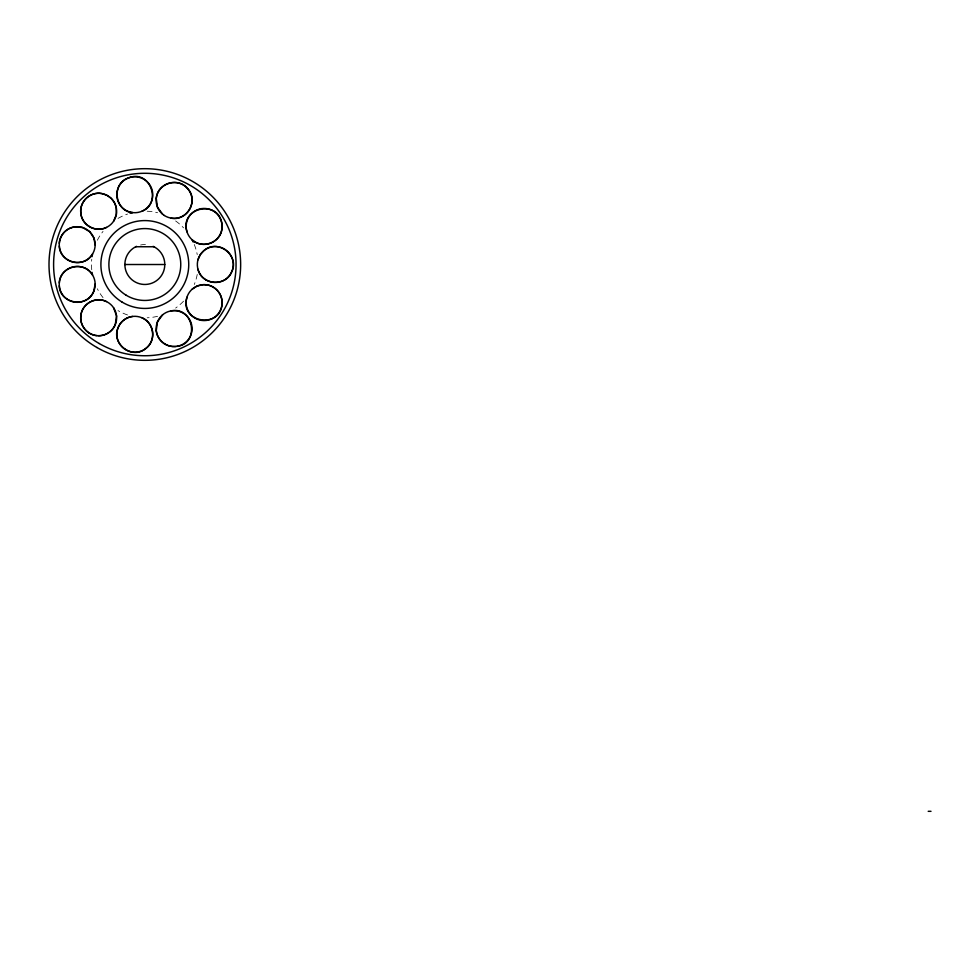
<?xml version="1.0" encoding="UTF-8"?>
<svg xmlns="http://www.w3.org/2000/svg" width="980" height="980" viewBox="0 0 980 980"><rect width="100%" height="100%" fill="white"/><g stroke="black" fill="none" stroke-linecap="round" stroke-linejoin="round"><path stroke-width="0.73" stroke-dasharray="4.9 3.68" d="M140.581 245A19.968 19.968 0 0 1 149.07 245M197.237 274.412A53.337 53.337 0 0 1 194.273 284.506M183.554 301.179A53.337 53.337 0 0 1 175.616 308.063M157.584 316.295A53.337 53.337 0 0 1 147.172 317.79M127.559 314.972A53.337 53.337 0 0 1 117.992 310.599M103.022 297.626A53.337 53.337 0 0 1 97.338 288.782M91.753 269.769A53.337 53.337 0 0 1 91.753 259.247M97.338 240.235A53.337 53.337 0 0 1 103.022 231.39M117.992 218.418A53.337 53.337 0 0 1 127.559 214.044M147.172 211.227A53.337 53.337 0 0 1 157.584 212.721M175.616 220.953A53.337 53.337 0 0 1 183.554 227.838M194.273 244.51A53.337 53.337 0 0 1 197.237 254.604"/><path stroke-width="1.47" d="M95.17 245.037L93.835 237.846L89.817 231.856M222.031 227.728L222.031 225.008M80.776 316.173C79.674 325.703 87.453 334.988 96.983 335.662M59.29 243.273C59.743 236.511 64.386 230.263 70.744 227.887M59.302 282.951C59.645 266.131 84.599 260.227 92.524 274.976A53.337 53.337 0 0 1 92.071 272.379M156.249 198.364L157.449 207.16L162.631 214.228M221.995 228.181C221.309 242.379 202.088 249.741 192.056 239.733A53.337 53.337 0 0 1 193.232 242.097M156.298 198.021C157.511 183.321 178.286 176.89 187.535 188.466M80.85 315.487C81.867 303.653 96.077 296.082 106.489 301.583M197.96 259.81L200.373 254.506L204.122 250.439M186.984 297.185C178.654 324 223.771 329.513 222.031 301.289M117.98 327.945C110.973 343.858 132.729 360.322 146.008 348.304C156.592 340.611 154.019 322.408 141.916 317.765M115.236 324.748L116.559 315.977L113.582 307.732M118.102 327.614C120.43 321.612 126.224 317.152 132.619 316.43M93.688 291.513L95.17 283.98M115.089 325.078C112.296 331.559 105.399 335.956 98.343 335.736M93.541 291.856C87.061 308.418 59.621 303.727 59.29 285.743M113.582 221.284L116.351 214.51L116.204 207.295M192.056 289.284L196.956 286.123L202.676 284.702M162.631 314.788L157.449 321.857L156.249 330.652M204.404 250.219C217.94 238.642 239.965 255.743 231.733 271.766C225.988 287.091 201.329 285.131 197.96 269.206M106.489 227.434C96.077 232.934 81.867 225.363 80.85 213.53M141.916 211.251C162.423 203.571 150.062 168.805 128.613 177.882C111.095 183.162 114.501 211.435 132.619 212.587A53.337 53.337 0 0 0 130.071 213.248M71.148 227.74L74.468 226.895M176.645 346.406C200.165 344.151 193.954 305.993 171.169 310.881M74.884 226.833L82.614 227.519L89.56 231.599M175.714 346.504L172.027 346.467M203.399 284.653L205.175 284.678M135.706 246.752L153.946 246.752M124.864 264.514L164.787 264.514M928.207 811.317L931 811.317M205.531 284.702C213.971 285.204 221.321 292.408 221.995 300.836M101.442 193.489C90.417 191.394 79.356 201.635 80.776 212.844M171.169 218.136C186.837 221.627 198.916 200.545 187.842 188.821M171.574 346.406C163.795 345.426 157.217 338.786 156.298 330.995M101.871 193.562L106.734 195.192L111.132 198.291M111.426 198.585L114.293 202.37L116.118 206.952M186.984 231.831C178.997 207.368 219.349 198.585 221.982 224.543M59.302 246.066C59.645 262.885 84.599 268.79 92.524 254.041A53.337 53.337 0 0 0 92.071 256.638M153.125 246.348A19.968 19.968 0 0 1 160.524 276.85A19.968 19.968 0 0 1 129.139 276.85A19.968 19.968 0 0 1 136.538 246.348M99.213 343.527A91.238 91.238 0 0 0 236.058 264.514A91.238 91.238 0 0 0 99.213 185.502A91.238 91.238 0 0 0 99.213 343.527M96.91 347.496A95.832 95.832 0 0 0 240.651 264.514A95.832 95.832 0 0 0 96.91 181.521A95.832 95.832 0 0 0 96.91 347.496M164.371 343.711A17.971 17.971 0 0 0 192.043 329.488A17.971 17.971 0 0 0 165.889 312.632A17.971 17.971 0 0 0 164.371 343.711M193.709 317.263A17.971 17.971 0 0 0 222.007 304.29A17.971 17.971 0 0 0 196.625 286.27A17.971 17.971 0 0 0 193.709 317.263M195.008 241.901A17.971 17.971 0 0 0 222.08 226.552A17.971 17.971 0 0 0 195.253 210.774A17.971 17.971 0 0 0 195.008 241.901M164.334 215.478A17.971 17.971 0 0 0 192.043 201.329A17.971 17.971 0 0 0 165.926 184.399A17.971 17.971 0 0 0 164.334 215.478M88.604 226.123A17.971 17.971 0 0 0 116.596 212.525A17.971 17.971 0 0 0 90.822 195.081A17.971 17.971 0 0 0 88.604 226.123M68.122 260.153A17.971 17.971 0 0 0 95.17 244.78A17.971 17.971 0 0 0 68.331 229.038A17.971 17.971 0 0 0 68.122 260.153M66.848 299.035A17.971 17.971 0 0 0 95.097 286.001A17.971 17.971 0 0 0 69.678 268.042A17.971 17.971 0 0 0 66.848 299.035M89.204 333.029A17.971 17.971 0 0 0 116.632 318.341A17.971 17.971 0 0 0 90.197 301.926A17.971 17.971 0 0 0 89.204 333.029M206.315 280.072A17.971 17.971 0 0 0 233.264 264.514A17.971 17.971 0 0 0 206.315 248.945A17.971 17.971 0 0 0 206.315 280.072M125.195 209.941A17.971 17.971 0 0 0 152.745 195.473A17.971 17.971 0 0 0 126.445 178.838A17.971 17.971 0 0 0 125.195 209.941M125.011 349.333A17.971 17.971 0 0 0 152.745 335.209A17.971 17.971 0 0 0 126.653 318.255A17.971 17.971 0 0 0 125.011 349.333M126.151 295.213A35.929 35.929 0 0 0 180.749 265.335A35.929 35.929 0 0 0 127.584 232.983A35.929 35.929 0 0 0 126.151 295.213M121.998 302.036A43.916 43.916 0 0 0 188.736 265.519A43.916 43.916 0 0 0 123.749 225.976A43.916 43.916 0 0 0 121.998 302.036"/></g></svg>
